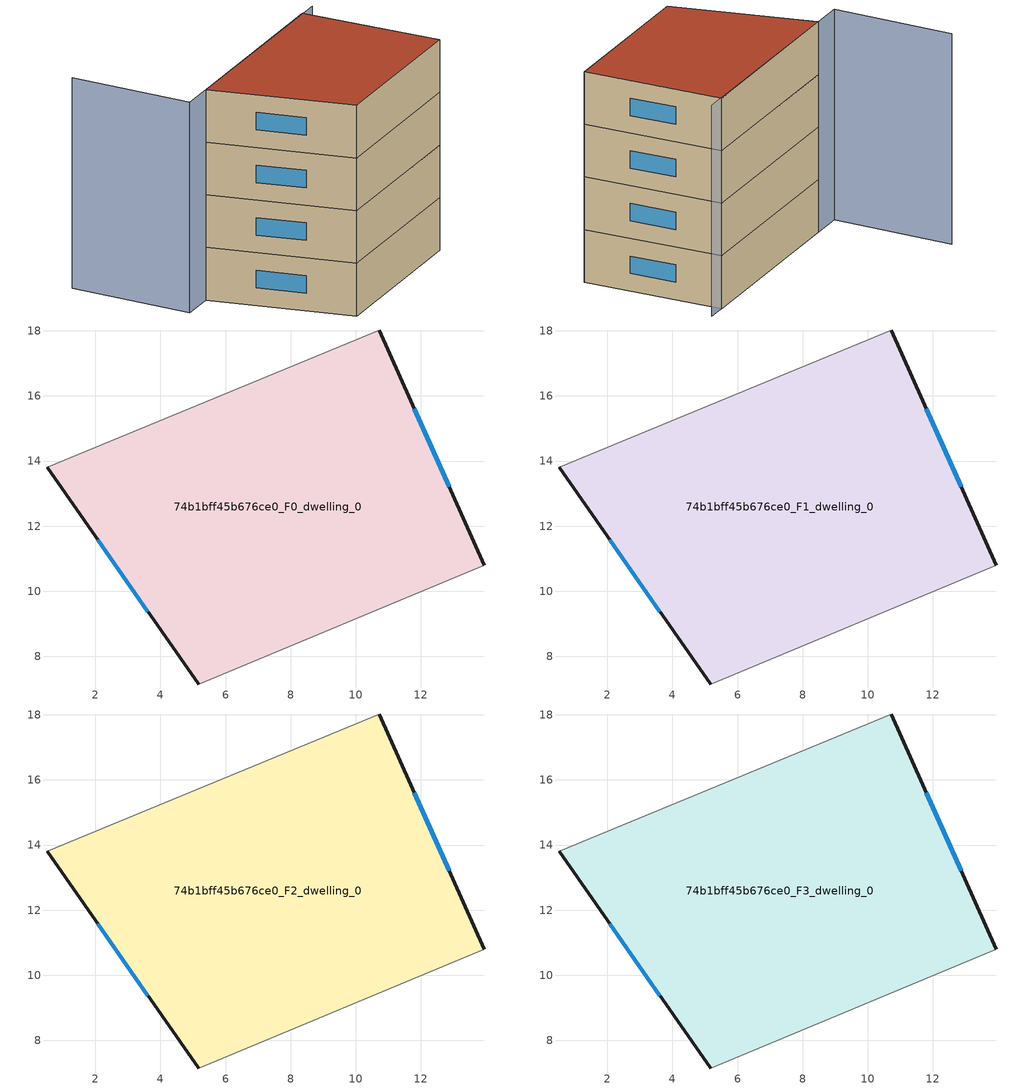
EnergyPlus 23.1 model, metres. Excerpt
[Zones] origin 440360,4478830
74b1bff45b676ce0_F0_dwelling_0
 floor ground (EU_floor_Construction): 10.72,18.03 13.95,10.8 5.17,7.15 0.52,13.81 z0
 wall outside (EU_wall_Construction): 0.52,13.81 5.17,7.15 / 13.95,10.8 10.72,18.03 z0:3
 wall adiabatic (EU_wall_Construction): 10.72,18.03 0.52,13.81 / 5.17,7.15 13.95,10.8 z0:3
 window (EU_Window_Construction): 2.08,11.58 3.62,9.38 / 12.87,13.21 11.8,15.61 z1:2
74b1bff45b676ce0_F1_dwelling_0
 floor to 74b1bff45b676ce0_F0_dwelling_0 (EU_floor_Construction): 10.72,18.03 13.95,10.8 5.17,7.15 0.52,13.81 z3
 wall outside (EU_wall_Construction): 0.52,13.81 5.17,7.15 / 13.95,10.8 10.72,18.03 z3:6
 wall adiabatic (EU_wall_Construction): 10.72,18.03 0.52,13.81 / 5.17,7.15 13.95,10.8 z3:6
 window (EU_Window_Construction): 2.08,11.58 3.62,9.38 / 12.87,13.21 11.8,15.61 z4:5
74b1bff45b676ce0_F2_dwelling_0
 floor to 74b1bff45b676ce0_F1_dwelling_0 (EU_floor_Construction): 10.72,18.03 13.95,10.8 5.17,7.15 0.52,13.81 z6
 wall outside (EU_wall_Construction): 0.52,13.81 5.17,7.15 / 13.95,10.8 10.72,18.03 z6:9
 wall adiabatic (EU_wall_Construction): 10.72,18.03 0.52,13.81 / 5.17,7.15 13.95,10.8 z6:9
 window (EU_Window_Construction): 2.08,11.58 3.62,9.38 / 12.87,13.21 11.8,15.61 z7:8
74b1bff45b676ce0_F3_dwelling_0
 floor to 74b1bff45b676ce0_F2_dwelling_0 (EU_floor_Construction): 10.72,18.03 13.95,10.8 5.17,7.15 0.52,13.81 z9
 wall outside (EU_wall_Construction): 0.52,13.81 5.17,7.15 / 13.95,10.8 10.72,18.03 z9:12
 wall adiabatic (EU_wall_Construction): 10.72,18.03 0.52,13.81 / 5.17,7.15 13.95,10.8 z9:12
 window (EU_Window_Construction): 2.08,11.58 3.62,9.38 / 12.87,13.21 11.8,15.61 z10:11
 roof outside (EU_roof_Construction): 13.95,10.8 10.72,18.03 0.52,13.81 5.17,7.15 z12
shading: 11.73,18.42 -1.17,13.12 / -1.17,13.12 -3.78,19.49 z0:12
[Building]
EU S2 Campaign: North Axis=0; Terrain=City; Solar Distribution=FullExterior
[Site:Location]
Madrid: Latitude=40.5; Longitude=-3.5; Time Zone=1; Elevation=609
[SizingPeriod:WeatherFileDays]
AnnualSizingPeriod: Begin Month=1; Begin Day of Month=1; End Month=12; End Day of Month=31; Day of Week for Start Day=Monday; Use Weather File Daylight Saving Period=No; Use Weather File Rain and Snow Indicators=No
[MATERIAL]
EU_InternalMass_Material: Roughness=MediumRough; Thickness=0.1; Conductivity=1; Density=1800; Specific Heat=900; Thermal Absorptance=0.9; Solar Absorptance=0.7; Visible Absorptance=0.7
[MATERIAL:NOMASS] Roughness=MediumRough; Thermal Absorptance=0.9; Solar Absorptance=0.7; Visible Absorptance=0.7
Name | Thermal Resistance
EU_wall_NoMass | 0.459673
EU_roof_NoMass | 0.495815
EU_floor_NoMass | 0.788942
[WINDOWMATERIAL:SIMPLEGLAZINGSYSTEM]
EU_Window_SimpleGlazing: UFactor=4.26103; Solar Heat Gain Coefficient=0.85; Visible Transmittance=0.85
[CONSTRUCTION]
EU_wall_Construction: EU_wall_NoMass
EU_roof_Construction: EU_roof_NoMass
EU_floor_Construction: EU_floor_NoMass
EU_Window_Construction: EU_Window_SimpleGlazing
EU_InternalMass_Construction: EU_InternalMass_Material
[ZONE] Type=1; Multiplier=1; Ceiling Height=autocalculate; Floor Area=autocalculate; Part of Total Floor Area=Yes
Name | Volume
74b1bff45b676ce0_F0_dwelling_0 | 244.298
74b1bff45b676ce0_F1_dwelling_0; 74b1bff45b676ce0_F2_dwelling_0; 74b1bff45b676ce0_F3_dwelling_0 | 244.297
[INTERNALMASS] Construction=EU_InternalMass_Construction; Surface Area=81.4324
Name | Zone or ZoneList
74b1bff45b676ce0_F0_dwelling_0_EU_InternalMass | 74b1bff45b676ce0_F0_dwelling_0
74b1bff45b676ce0_F1_dwelling_0_EU_InternalMass | 74b1bff45b676ce0_F1_dwelling_0
74b1bff45b676ce0_F2_dwelling_0_EU_InternalMass | 74b1bff45b676ce0_F2_dwelling_0
74b1bff45b676ce0_F3_dwelling_0_EU_InternalMass | 74b1bff45b676ce0_F3_dwelling_0
[OTHEREQUIPMENT] Fuel Type=Electricity; Design Level Calculation Method=Watts/Area; Power per Zone Floor Area=1; Fraction Latent=0; Fraction Radiant=0; Fraction Lost=0; Carbon Dioxide Generation Rate=0; EndUse Subcategory=EU_Step8_InternalGains
Name | Zone or ZoneList or Space or SpaceList | Schedule
EU_Step8_InternalGain_74b1bff45b676ce0_F0_dwelling_0_f000 | 74b1bff45b676ce0_F0_dwelling_0 | EU_Step8_GainSchedule_74b1bff45b676ce0_F0_dwelling_0_f000
EU_Step8_InternalGain_74b1bff45b676ce0_F1_dwelling_0_f000 | 74b1bff45b676ce0_F1_dwelling_0 | EU_Step8_GainSchedule_74b1bff45b676ce0_F1_dwelling_0_f000
EU_Step8_InternalGain_74b1bff45b676ce0_F2_dwelling_0_f000 | 74b1bff45b676ce0_F2_dwelling_0 | EU_Step8_GainSchedule_74b1bff45b676ce0_F2_dwelling_0_f000
EU_Step8_InternalGain_74b1bff45b676ce0_F3_dwelling_0_f000 | 74b1bff45b676ce0_F3_dwelling_0 | EU_Step8_GainSchedule_74b1bff45b676ce0_F3_dwelling_0_f000
[ZONEVENTILATION:DESIGNFLOWRATE] Schedule=EU_AlwaysOn; Design Flow Rate Calculation Method=AirChanges/Hour; Air Changes per Hour=0.719161; Ventilation Type=Natural; Fan Pressure Rise=0; Fan Total Efficiency=1; Constant Term Coefficient=1; Temperature Term Coefficient=0; Velocity Term Coefficient=0; Velocity Squared Term Coefficient=0; Minimum Indoor Temperature=-100; Maximum Indoor Temperature=100; Delta Temperature=-100; Minimum Outdoor Temperature=-100; Maximum Outdoor Temperature=100; Maximum Wind Speed=40
Name | Zone or ZoneList or Space or SpaceList
EU_ConstantAir_74b1bff45b676ce0_F0_dwelling_0 | 74b1bff45b676ce0_F0_dwelling_0
EU_ConstantAir_74b1bff45b676ce0_F1_dwelling_0 | 74b1bff45b676ce0_F1_dwelling_0
EU_ConstantAir_74b1bff45b676ce0_F2_dwelling_0 | 74b1bff45b676ce0_F2_dwelling_0
EU_ConstantAir_74b1bff45b676ce0_F3_dwelling_0 | 74b1bff45b676ce0_F3_dwelling_0
[HVACTEMPLATE:THERMOSTAT] Constant Heating Setpoint=20; Constant Cooling Setpoint=50
EU_HeatOnly_74b1bff45b676ce0_F0_dwelling_0; EU_HeatOnly_74b1bff45b676ce0_F1_dwelling_0; EU_HeatOnly_74b1bff45b676ce0_F2_dwelling_0; EU_HeatOnly_74b1bff45b676ce0_F3_dwelling_0
[HVACTEMPLATE:ZONE:IDEALLOADSAIRSYSTEM] System Availability Schedule=EU_AlwaysOn; Maximum Heating Supply Air Temperature=50; Minimum Cooling Supply Air Temperature=13; Maximum Heating Supply Air Humidity Ratio=0.0156; Minimum Cooling Supply Air Humidity Ratio=0.0077; Heating Limit=NoLimit; Cooling Limit=NoLimit; Heating Availability Schedule=EU_AlwaysOn; Cooling Availability Schedule=EU_CoolingOff; Dehumidification Control Type=ConstantSensibleHeatRatio; Cooling Sensible Heat Ratio=0.7; Dehumidification Setpoint=60; Humidification Control Type=None; Humidification Setpoint=30; Outdoor Air Method=None; Outdoor Air Flow Rate per Person=0.00944; Outdoor Air Flow Rate per Zone Floor Area=0; Outdoor Air Flow Rate per Zone=0; Demand Controlled Ventilation Type=None; Outdoor Air Economizer Type=NoEconomizer; Heat Recovery Type=None; Sensible Heat Recovery Effectiveness=0.7; Latent Heat Recovery Effectiveness=0.65
Name | Template Thermostat
74b1bff45b676ce0_F0_dwelling_0 | EU_HeatOnly_74b1bff45b676ce0_F0_dwelling_0
74b1bff45b676ce0_F1_dwelling_0 | EU_HeatOnly_74b1bff45b676ce0_F1_dwelling_0
74b1bff45b676ce0_F2_dwelling_0 | EU_HeatOnly_74b1bff45b676ce0_F2_dwelling_0
74b1bff45b676ce0_F3_dwelling_0 | EU_HeatOnly_74b1bff45b676ce0_F3_dwelling_0
[SIZING:ZONE] Zone Cooling Design Supply Air Temperature Input Method=SupplyAirTemperature; Zone Cooling Design Supply Air Temperature=13; Zone Heating Design Supply Air Temperature Input Method=SupplyAirTemperature; Zone Heating Design Supply Air Temperature=50; Zone Cooling Design Supply Air Humidity Ratio=0.008; Zone Heating Design Supply Air Humidity Ratio=0.008; Cooling Design Air Flow Method=DesignDay; Cooling Design Air Flow Rate=0; Cooling Minimum Air Flow per Zone Floor Area=0.000762; Cooling Minimum Air Flow=0; Cooling Minimum Air Flow Fraction=0.2; Heating Design Air Flow Method=DesignDay; Heating Design Air Flow Rate=0; Heating Maximum Air Flow per Zone Floor Area=0.002032; Heating Maximum Air Flow=0.141576; Heating Maximum Air Flow Fraction=0.3; Account for Dedicated Outdoor Air System=No; Dedicated Outdoor Air System Control Strategy=NeutralSupplyAir; Dedicated Outdoor Air Low Setpoint Temperature for Design=autosize; Dedicated Outdoor Air High Setpoint Temperature for Design=autosize; Zone Load Sizing Method=Sensible Load Only No Latent Load; Zone Latent Cooling Design Supply Air Humidity Ratio Input Method=HumidityRatioDifference; Zone Cooling Design Supply Air Humidity Ratio Difference=0.005; Zone Latent Heating Design Supply Air Humidity Ratio Input Method=HumidityRatioDifference; Zone Humidification Design Supply Air Humidity Ratio Difference=0.005
74b1bff45b676ce0_F0_dwelling_0; 74b1bff45b676ce0_F1_dwelling_0; 74b1bff45b676ce0_F2_dwelling_0; 74b1bff45b676ce0_F3_dwelling_0
[SCHEDULE:CONSTANT]
Name | Hourly Value
EU_AlwaysOn | 1
EU_CoolingOff | 0
[SCHEDULE:FILE] Column Number=1; Rows to Skip at Top=0; Number of Hours of Data=8760; Column Separator=Comma; Interpolate to Timestep=No; Minutes per Item=60; Adjust Schedule for Daylight Savings=Yes
Name | File
EU_Step8_GainSchedule_74b1bff45b676ce0_F0_dwelling_0_f000 | ../../schedules/74b1bff45b676ce0/74b1bff45b676ce0_F0_dwelling_0_f000_gain.csv
EU_Step8_GainSchedule_74b1bff45b676ce0_F1_dwelling_0_f000 | ../../schedules/74b1bff45b676ce0/74b1bff45b676ce0_F1_dwelling_0_f000_gain.csv
EU_Step8_GainSchedule_74b1bff45b676ce0_F2_dwelling_0_f000 | ../../schedules/74b1bff45b676ce0/74b1bff45b676ce0_F2_dwelling_0_f000_gain.csv
EU_Step8_GainSchedule_74b1bff45b676ce0_F3_dwelling_0_f000 | ../../schedules/74b1bff45b676ce0/74b1bff45b676ce0_F3_dwelling_0_f000_gain.csv
